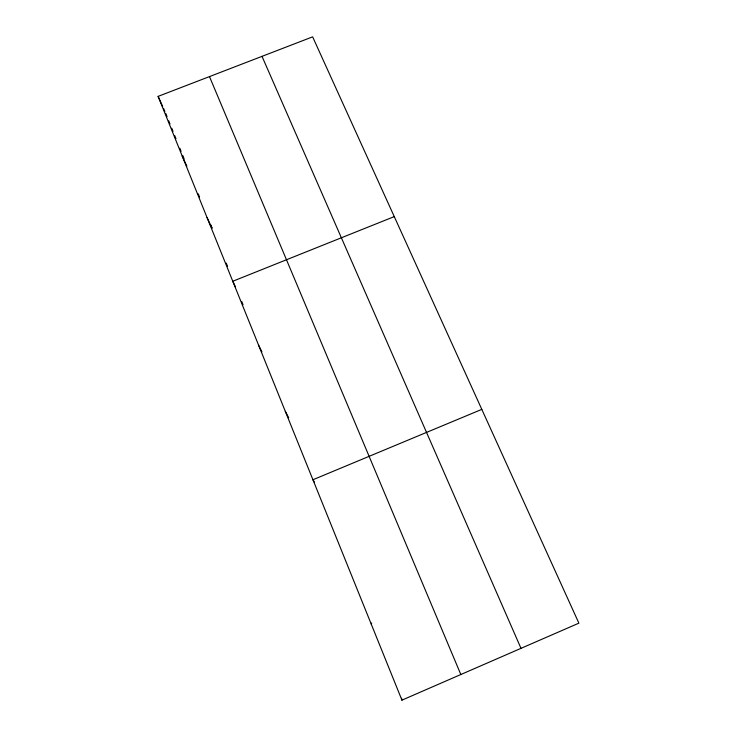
<?xml version="1.0" encoding="UTF-8"?>
<svg xmlns="http://www.w3.org/2000/svg" width="737" height="737" viewBox="0 0 737 737"><rect width="100%" height="100%" fill="white"/><g stroke="black" fill="none" stroke-linecap="round" stroke-linejoin="round"><path stroke-width="1.11" d="M371.199 624.027L371.669 623.041M401.941 700.15L578.886 623.152L312.635 36.85L158.114 96.381L401.941 700.15L401.61 698.234M481.805 409.376L312.939 479.75L314.441 482.238M394.267 216.604L232.772 281.267L235.554 287.052M285.302 411.32L288.729 417.768M258.595 345.202L261.93 351.881M207.051 217.572L212.007 228.184M182.177 155.977L186.876 166.221M158.114 96.381L162.637 106.404M163.54 108.403L164.895 111.407M262.013 56.353L520.995 648.339M209.483 76.593L460.828 674.521M165.779 113.461L167.05 116.621M168.755 120.831L170.026 123.991M171.73 128.201L173.011 131.361M174.706 135.571L175.986 138.731M179.819 148.211L181.09 151.371M182.794 155.581L184.066 158.741M198.244 193.813L199.534 197.009M210.745 224.767L212.044 227.973M226.241 263.118L227.54 266.315M241.745 301.479L243.035 304.685"/></g></svg>
